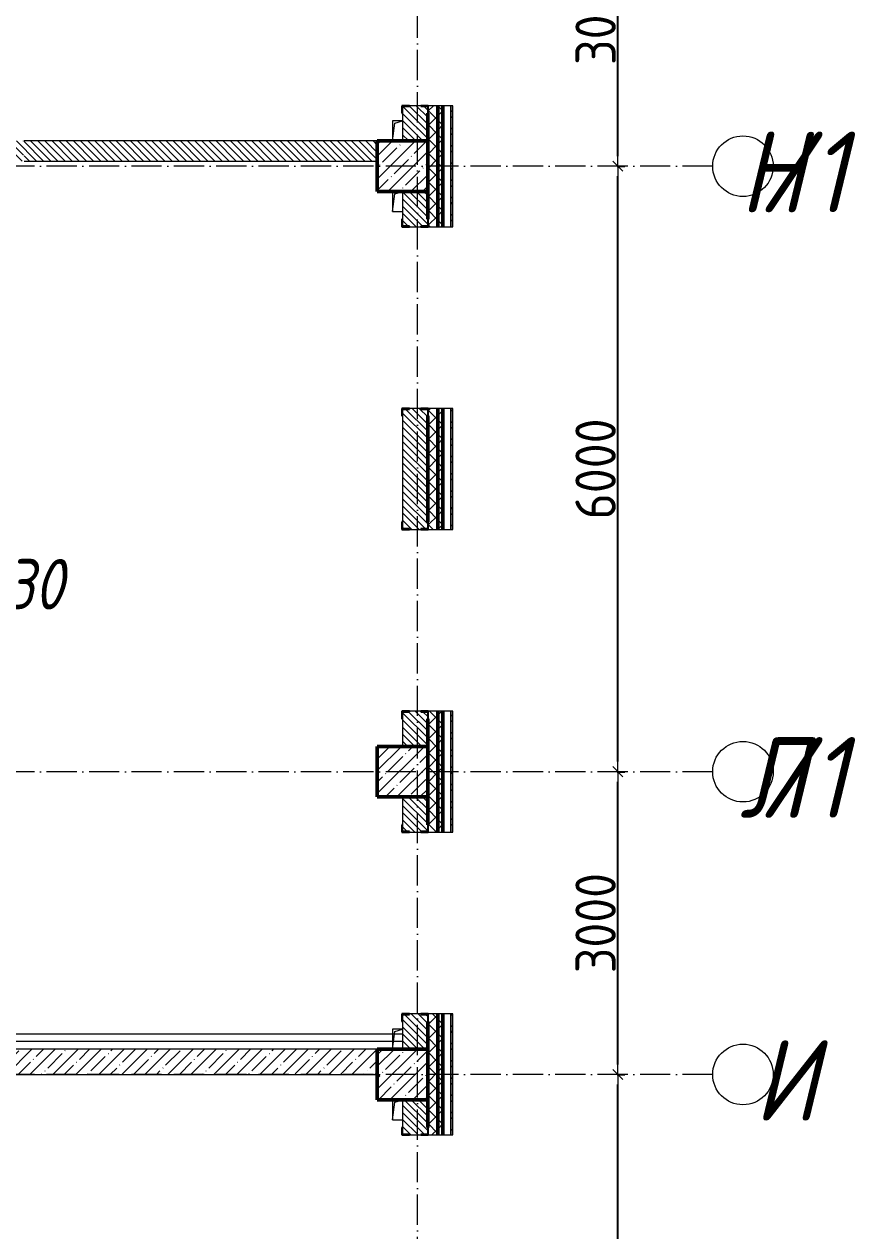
# Model space of a CAD drawing. Header units: millimetres. Extents: x -401725 to 250493, y 305116 to 802890.
# Drawn here: x 239679 to 247923, y 473797 to 485755 of the extents above; entities that cross this region are included whole.
import ezdxf

# ---------------------------------------------------------------- set-up
doc = ezdxf.new("R2010")
doc.units = ezdxf.units.MM
doc.linetypes.add('50_200_ШТРИХ_1Т_ш5_п1_п1_', pattern=[700, 500, -100, 0, -100])
for name, color, linetype, lineweight in [('A-____-____-DIMS', 7, 'Continuous', 9), ('A-DETL-____-OTLN-4', 7, 'Continuous', 18), ('A-GENM-____-MCUT', 7, 'Continuous', 25), ('A-GENM-____-OTLN', 7, 'Continuous', 9), ('A-GENM-____-OTLN-1', 7, 'Continuous', 25), ('A-WALL-____-MCUT-1', 7, 'Continuous', 9), ('A-WALL-____-MCUT-2', 7, 'Continuous', 50), ('A-WALL-____-MCUT-3', 7, 'Continuous', 9), ('A-WALL-____-PATT-1', 7, 'Continuous', 9), ('A-WALL-FNSH-MCUT-1', 7, 'Continuous', 9), ('S-COLS-____-MCUT', 7, 'Continuous', 50), ('S-COLS-____-OTLN', 7, 'Continuous', 9), ('S-GRID-____-IDEN', 7, 'Continuous', 9), ('S-GRID-____-OTLN-1', 7, '50_200_ШТРИХ_1Т_ш5_п1_п1_', 9), ('Марки помещений', 7, 'Continuous', 9)]:
    doc.layers.add(name, color=color, linetype=linetype, lineweight=lineweight)
doc.styles.add('ISOCPEUR_I', font='isocpeui.ttf', dxfattribs={"width": 0.9, "height": 2.5})
doc.styles.add('ISOCPEUR_I_2', font='isocpeui.ttf', dxfattribs={"width": 0.85, "height": 2.3})
doc.styles.add('СПДС', font='isocpeur.ttf', dxfattribs={"width": 0.9})
doc.dimstyles.new('Размера А3', dxfattribs={"dimtxt": 200, "dimasz": 100, "dimexe": 70, "dimexo": 100, "dimgap": 20, "dimtad": 1, "dimdec": 0, "dimrnd": 10, "dimzin": 0, "dimdsep": 46, "dimtxsty": 'СПДС', "dimblk": 'ARROWHEAD_6', "dimcen": 1, "dimclrd": 256, "dimclre": 256, "dimclrt": 256, "dimazin": 0, "dimtfac": 1, "dimtdec": 0, "dimtmove": 2, "dimatfit": 3, "dimfxl": 1, "dimtolj": 1, "dimtzin": 0, "dimarcsym": 0})
pattern_1 = [(135, (142429.057, 459015.94), (-35.35534, -35.35534), [])]
pattern_2 = [(45, (142429.06, 459015.94), (-70.71068, 70.71068), []), (135, (142429.06, 459015.94), (-70.71068, -70.71068), [])]

# ---------------------------------------------------------------- blocks, each defined once
blk = doc.blocks.new('BSC_Колонна _Прямоугольная - 500х500-V29-АР1_План отверстий 3 этажа в осях 1-64_А-ГГ')
at = {"layer": 'S-COLS-____-OTLN'}
h = blk.add_hatch(dxfattribs=at)
h.set_pattern_fill('FP_66', color=256, style=0, pattern_type=2)
h.set_pattern_definition([(45, (-101000, -16331.04), (-114.04925, 114.04925), []), (45, (-100885.95, -16331.04), (-114.04925, 114.04925), [201.613, -40.323, 3.353, -36.97])])
h.paths.add_polyline_path([(-250, -250), (250, -250), (250, 250), (-250, 250), (-250, -116)], flags=0)
at = {"layer": 'S-COLS-____-MCUT'}
for p, q in [((250, 250), (-250, 250)), ((-250, 250), (-250, -250)), ((250, -250), (250, 250)), ((-250, -250), (250, -250))]:
    blk.add_line(p, q, dxfattribs=at)
blk = doc.blocks.new('BSC_Колонна _Прямоугольная - 500х500-V31-АР1_План отверстий 3 этажа в осях 1-64_А-ГГ')
at = {"layer": 'S-COLS-____-OTLN'}
h = blk.add_hatch(dxfattribs=at)
h.set_pattern_fill('FP_68', color=256, style=0, pattern_type=2)
h.set_pattern_definition([(45, (-101000, -25331.04), (-114.04925, 114.04925), []), (45, (-100885.95, -25331.04), (-114.04925, 114.04925), [201.613, -40.323, 3.353, -36.97])])
h.paths.add_polyline_path([(-250, -250), (250, -250), (250, 250), (-250, 250)], flags=0)
at = {"layer": 'S-COLS-____-MCUT'}
for p, q in [((250, 250), (-250, 250)), ((-250, 250), (-250, -250)), ((250, -250), (250, 250)), ((-250, -250), (250, -250))]:
    blk.add_line(p, q, dxfattribs=at)
blk = doc.blocks.new('BSC_Колонна _Прямоугольная - 500х500-V37-АР1_План отверстий 3 этажа в осях 1-64_А-ГГ')
at = {"layer": 'S-COLS-____-OTLN'}
h = blk.add_hatch(dxfattribs=at)
h.set_pattern_fill('FP_74', color=256, style=0, pattern_type=2)
h.set_pattern_definition([(45, (-101000, -19331.04), (-114.04925, 114.04925), []), (45, (-100885.95, -19331.04), (-114.04925, 114.04925), [201.613, -40.323, 3.353, -36.97])])
h.paths.add_polyline_path([(-250, -250), (250, -250), (250, 250), (-250, 250)], flags=0)
at = {"layer": 'S-COLS-____-MCUT'}
for p, q in [((250, 250), (-250, 250)), ((-250, 250), (-250, -250)), ((250, -250), (250, 250)), ((-250, -250), (250, -250))]:
    blk.add_line(p, q, dxfattribs=at)
blk = doc.blocks.new('Фахверк_СКБ_Уголок - 250_2700-27497298-АР1_План отверстий 3 этажа в осях 1-64_А-ГГ')
at = {"layer": 'A-GENM-____-MCUT'}
for p, q in [((200, 181), (125, 181)), ((125, 181), (125, 106)), ((131, 106), (131, 175)), ((131, 175), (200, 175)), ((200, 175), (200, 181)), ((125, 106), (131, 106)), ((131, -6), (125, -6)), ((125, -6), (125, -81)), ((125, -81), (200, -81)), ((131, -75), (131, -6)), ((200, -75), (131, -75)), ((200, -81), (200, -75))]:
    blk.add_line(p, q, dxfattribs=at)
blk = doc.blocks.new('AR_Отверстие прямоугольное _в плите_ - AR_Отверстие прямоугольное _в плите_-V178-АР1_План отверстий 3 этажа в осях 1-64_А-ГГ')
at = {"layer": 'A-GENM-____-OTLN'}
for p, q in [((-50, 100), (-50, -100)), ((-50, -100), (-25, 75)), ((-25, 75), (50, 100)), ((-50, -100), (50, -100))]:
    blk.add_line(p, q, dxfattribs=at)
blk = doc.blocks.new('AR_Отверстие прямоугольное _в плите_ - AR_Отверстие прямоугольное _в плите_-V179-АР1_План отверстий 3 этажа в осях 1-64_А-ГГ')
at = {"layer": 'A-GENM-____-OTLN'}
for p, q in [((50, 100), (-50, 100)), ((-50, 100), (-50, -100)), ((-50, -100), (-25, 75)), ((-25, 75), (50, 100))]:
    blk.add_line(p, q, dxfattribs=at)
blk = doc.blocks.new('Ось сетки - Круг_Ø6_00__ISO-2_5_0_9K_-25732049-АР1_План отверстий 3 этажа в осях 1-64_А-ГГ')
at = {"layer": 'S-GRID-____-IDEN'}
blk.add_circle((0, 0), 3, dxfattribs=at)
blk = doc.blocks.new('ARROWHEAD_6')
at = {"color": 0, "linetype": 'Continuous'}
for p, q in [((0, 0), (-1, 0)), ((-0.5, -0.5), (0.5, 0.5))]:
    blk.add_line(p, q, dxfattribs=at)
blk = doc.blocks.new('*D2671')
at = {"layer": 'A-____-____-DIMS', "lineweight": -2, "transparency": 16777216}
for p, q in [((245557, 475347), (245633, 475347)), ((245563, 469447), (245563, 475247)), ((245557, 469347), (245633, 469347))]:
    blk.add_line(p, q, dxfattribs=at)
at = {"layer": 'Defpoints', "color": 0, "transparency": 16777216}
for p in [(245457, 475347), (245563, 475347), (245457, 469347)]:
    blk.add_point(p, dxfattribs=at)
at = {"layer": 'A-____-____-DIMS', "lineweight": -2, "transparency": 16777216, "xscale": 100, "yscale": 100, "zscale": 100}
for p, rotation in [((245563, 475347), 90), ((245563, 469347), 270)]:
    blk.add_blockref('ARROWHEAD_6', p, dxfattribs=dict(at, rotation=rotation))
at = {"layer": 'A-____-____-DIMS', "transparency": 16777216, "insert": (245343, 472347), "char_height": 400, "attachment_point": 5, "rotation": 90, "style": 'СПДС'}
blk.add_mtext('\\A1;6000', dxfattribs=at)
blk = doc.blocks.new('*D2672')
at = {"layer": 'A-____-____-DIMS', "lineweight": -2, "transparency": 16777216}
for p, q in [((245557, 478347), (245633, 478347)), ((245563, 475447), (245563, 478247)), ((245557, 475347), (245633, 475347))]:
    blk.add_line(p, q, dxfattribs=at)
at = {"layer": 'Defpoints', "color": 0, "transparency": 16777216}
for p in [(245457, 478347), (245563, 478347), (245457, 475347)]:
    blk.add_point(p, dxfattribs=at)
at = {"layer": 'A-____-____-DIMS', "lineweight": -2, "transparency": 16777216, "xscale": 100, "yscale": 100, "zscale": 100}
for p, rotation in [((245563, 478347), 90), ((245563, 475347), 270)]:
    blk.add_blockref('ARROWHEAD_6', p, dxfattribs=dict(at, rotation=rotation))
at = {"layer": 'A-____-____-DIMS', "transparency": 16777216, "insert": (245343, 476847), "char_height": 400, "attachment_point": 5, "rotation": 90, "style": 'СПДС'}
blk.add_mtext('\\A1;3000', dxfattribs=at)
blk = doc.blocks.new('*D2673')
at = {"layer": 'A-____-____-DIMS', "lineweight": -2, "transparency": 16777216}
for p, q in [((245557, 484347), (245633, 484347)), ((245563, 478447), (245563, 484247)), ((245557, 478347), (245633, 478347))]:
    blk.add_line(p, q, dxfattribs=at)
at = {"layer": 'Defpoints', "color": 0, "transparency": 16777216}
for p in [(245457, 484347), (245563, 484347), (245457, 478347)]:
    blk.add_point(p, dxfattribs=at)
at = {"layer": 'A-____-____-DIMS', "lineweight": -2, "transparency": 16777216, "xscale": 100, "yscale": 100, "zscale": 100}
for p, rotation in [((245563, 484347), 90), ((245563, 478347), 270)]:
    blk.add_blockref('ARROWHEAD_6', p, dxfattribs=dict(at, rotation=rotation))
at = {"layer": 'A-____-____-DIMS', "transparency": 16777216, "insert": (245343, 481347), "char_height": 400, "attachment_point": 5, "rotation": 90, "style": 'СПДС'}
blk.add_mtext('\\A1;6000', dxfattribs=at)
blk = doc.blocks.new('*D2674')
at = {"layer": 'A-____-____-DIMS', "lineweight": -2, "transparency": 16777216}
for p, q in [((245557, 487347), (245633, 487347)), ((245563, 484447), (245563, 487247)), ((245557, 484347), (245633, 484347))]:
    blk.add_line(p, q, dxfattribs=at)
at = {"layer": 'Defpoints', "color": 0, "transparency": 16777216}
for p in [(245457, 487347), (245563, 487347), (245457, 484347)]:
    blk.add_point(p, dxfattribs=at)
at = {"layer": 'A-____-____-DIMS', "lineweight": -2, "transparency": 16777216, "xscale": 100, "yscale": 100, "zscale": 100}
for p, rotation in [((245563, 487347), 90), ((245563, 484347), 270)]:
    blk.add_blockref('ARROWHEAD_6', p, dxfattribs=dict(at, rotation=rotation))
at = {"layer": 'A-____-____-DIMS', "transparency": 16777216, "insert": (245343, 485847), "char_height": 400, "attachment_point": 5, "rotation": 90, "style": 'СПДС'}
blk.add_mtext('\\A1;3000', dxfattribs=at)

msp = doc.modelspace()

# ---------------------------------------------------------------- hatches: boundary and pattern name
at = {"layer": 'A-WALL-____-PATT-1'}
h = msp.add_hatch(dxfattribs=at)
h.set_pattern_fill('FP_1', color=256, style=0, pattern_type=2)
h.set_pattern_definition(pattern_2)
h.paths.add_polyline_path([(243779.0567, 456996.983), (243779.0567, 457946.983), (243685.0567, 457946.983), (243685.0567, 457871.983), (243679.0567, 457871.983), (243679.0567, 456996.983)], flags=0)
h.paths.add_polyline_path([(243685.0567, 459746.983), (243779.0567, 459746.983), (243779.0567, 460946.983), (243685.0567, 460946.983), (243685.0567, 460871.983), (243679.0567, 460871.983), (243679.0567, 459821.983), (243685.0567, 459821.983), (243685.0567, 459749.9943)], flags=0)
h.paths.add_polyline_path([(243779.0567, 462746.983), (243779.0567, 463946.983), (243685.0567, 463946.983), (243685.0567, 463871.983), (243679.0567, 463871.983), (243679.0567, 462821.983), (243685.0567, 462821.983), (243685.0567, 462746.983)], flags=0)
h.paths.add_polyline_path([(243779.0567, 465746.983), (243779.0567, 466946.983), (243685.0567, 466946.983), (243685.0567, 466871.983), (243679.0567, 466871.983), (243679.0567, 465821.983), (243685.0567, 465821.983), (243685.0567, 465746.983)], flags=0)
h.paths.add_polyline_path([(243685.0567, 468746.983), (243779.0567, 468746.983), (243779.0567, 469946.983), (243685.0567, 469946.983), (243685.0567, 469871.983), (243679.0567, 469871.983), (243679.0567, 468821.983), (243685.0567, 468821.983), (243685.0567, 468752.983)], flags=0)
h.paths.add_polyline_path([(243685.0567, 474746.983), (243779.0567, 474746.983), (243779.0567, 475946.983), (243685.0567, 475946.983), (243685.0567, 475871.983), (243679.0567, 475871.983), (243679.0567, 474821.983), (243685.0567, 474821.983), (243685.0567, 474752.983)], flags=0)
h.paths.add_polyline_path([(243685.0567, 477746.983), (243779.0567, 477746.983), (243779.0567, 478946.983), (243685.0567, 478946.983), (243685.0567, 478871.983), (243679.0567, 478871.983), (243679.0567, 477821.983), (243685.0567, 477821.983), (243685.0567, 477752.983)], flags=0)
h.paths.add_polyline_path([(243779.0567, 480746.983), (243779.0567, 481946.983), (243685.0567, 481946.983), (243685.0567, 481871.983), (243679.0567, 481871.983), (243679.0567, 480821.983), (243685.0567, 480821.983), (243685.0567, 480746.983)], flags=0)
h.paths.add_polyline_path([(243685.0567, 483746.983), (243779.0567, 483746.983), (243779.0567, 484946.983), (243685.0567, 484946.983), (243685.0567, 484871.983), (243679.0567, 484871.983), (243679.0567, 483821.983), (243685.0567, 483821.983), (243685.0567, 483752.983)], flags=0)
h.paths.add_polyline_path([(243779.0567, 486746.983), (243779.0567, 487946.983), (243685.0567, 487946.983), (243685.0567, 487871.983), (243679.0567, 487871.983), (243679.0567, 486821.983), (243685.0567, 486821.983), (243685.0567, 486746.983)], flags=0)
h.paths.add_polyline_path([(243779.0567, 492746.983), (243779.0567, 493946.983), (243685.0567, 493946.983), (243685.0567, 493871.983), (243679.0567, 493871.983), (243679.0567, 492821.983), (243685.0567, 492821.983), (243685.0567, 492746.983)], flags=0)
h.paths.add_polyline_path([(243685.0567, 495746.983), (243779.0567, 495746.983), (243779.0567, 496946.983), (243685.0567, 496946.983), (243685.0567, 496871.983), (243679.0567, 496871.983), (243679.0567, 495821.983), (243685.0567, 495821.983), (243685.0567, 495752.983)], flags=0)
h.paths.add_polyline_path([(243779.0567, 498746.983), (243779.0567, 499946.983), (243685.0567, 499946.983), (243685.0567, 499871.983), (243679.0567, 499871.983), (243679.0567, 498821.983), (243685.0567, 498821.983), (243685.0567, 498746.983)], flags=0)
h.paths.add_polyline_path([(243779.0567, 504746.983), (243779.0567, 505811.983), (243679.0567, 505811.983), (243679.0567, 504821.983), (243685.0567, 504821.983), (243685.0567, 504746.983)], flags=0)
h = msp.add_hatch(dxfattribs=at)
h.set_pattern_fill('FP_1', color=256, style=0, pattern_type=2)
h.set_pattern_definition(pattern_2)
h.paths.add_polyline_path([(243779.0567, 456946.983), (243829.0567, 456946.983), (243829.0567, 457946.983), (243779.0567, 457946.983), (243779.0567, 456996.983)], flags=0)
h.paths.add_polyline_path([(243779.0567, 459746.983), (243829.0567, 459746.983), (243829.0567, 460946.983), (243779.0567, 460946.983), (243779.0567, 459749.9943)], flags=0)
h.paths.add_polyline_path([(243829.0567, 462746.983), (243829.0567, 463946.983), (243779.0567, 463946.983), (243779.0567, 462746.983)], flags=0)
h.paths.add_polyline_path([(243829.0567, 465746.983), (243829.0567, 466946.983), (243779.0567, 466946.983), (243779.0567, 465746.983)], flags=0)
h.paths.add_polyline_path([(243779.0567, 468746.983), (243829.0567, 468746.983), (243829.0567, 469946.983), (243779.0567, 469946.983), (243779.0567, 469210.3284)], flags=0)
h.paths.add_polyline_path([(243779.0567, 474746.983), (243829.0567, 474746.983), (243829.0567, 475946.983), (243779.0567, 475946.983), (243779.0567, 475230.541)], flags=0)
h.paths.add_polyline_path([(243829.0567, 477746.983), (243829.0567, 478946.983), (243779.0567, 478946.983), (243779.0567, 477746.983)], flags=0)
h.paths.add_polyline_path([(243829.0567, 480746.983), (243829.0567, 481946.983), (243779.0567, 481946.983), (243779.0567, 480746.983)], flags=0)
h.paths.add_polyline_path([(243779.0567, 483746.983), (243829.0567, 483746.983), (243829.0567, 484946.983), (243779.0567, 484946.983), (243779.0567, 483830.8448)], flags=0)
h.paths.add_polyline_path([(243779.0567, 486746.983), (243829.0567, 486746.983), (243829.0567, 487946.983), (243779.0567, 487946.983), (243779.0567, 487270.9663)], flags=0)
h.paths.add_polyline_path([(243779.0567, 492746.983), (243829.0567, 492746.983), (243829.0567, 493946.983), (243779.0567, 493946.983), (243779.0567, 493291.1789)], flags=0)
h.paths.add_polyline_path([(243829.0567, 495746.983), (243829.0567, 496946.983), (243779.0567, 496946.983), (243779.0567, 495746.983)], flags=0)
h.paths.add_polyline_path([(243779.0567, 498746.983), (243829.0567, 498746.983), (243829.0567, 499946.983), (243779.0567, 499946.983), (243779.0567, 499311.3916)], flags=0)
h.paths.add_polyline_path([(243779.0567, 504746.983), (243829.0567, 504746.983), (243829.0567, 505811.983), (243779.0567, 505811.983), (243779.0567, 505331.6042)], flags=0)
h = msp.add_hatch(dxfattribs=at)
h.set_pattern_fill('FP_3', color=256, style=0, pattern_type=2)
h.set_pattern_definition([(45, (142429.06, 459015.94), (-85.53659, 85.53659), []), (45, (142486.08, 459015.94), (-85.53659, 85.53659), [])])
h.paths.add_polyline_path([(243909.0567, 456846.983), (243929.0567, 456846.983), (243929.0567, 457946.983), (243909.0567, 457946.983), (243909.0567, 456866.983)], flags=0)
h.paths.add_polyline_path([(243929.0567, 459746.983), (243929.0567, 460946.983), (243909.0567, 460946.983), (243909.0567, 459746.983)], flags=0)
h.paths.add_polyline_path([(243909.0567, 462746.983), (243929.0567, 462746.983), (243929.0567, 463946.983), (243909.0567, 463946.983), (243909.0567, 463190.1158)], flags=0)
h.paths.add_polyline_path([(243909.0567, 465746.983), (243929.0567, 465746.983), (243929.0567, 466946.983), (243909.0567, 466946.983), (243909.0567, 465770.2069)], flags=0)
h.paths.add_polyline_path([(243929.0567, 468746.983), (243929.0567, 469946.983), (243909.0567, 469946.983), (243909.0567, 468746.983)], flags=0)
h.paths.add_polyline_path([(243929.0567, 474746.983), (243929.0567, 475946.983), (243909.0567, 475946.983), (243909.0567, 474746.983)], flags=0)
h.paths.add_polyline_path([(243929.0567, 477746.983), (243929.0567, 478946.983), (243909.0567, 478946.983), (243909.0567, 477746.983)], flags=0)
h.paths.add_polyline_path([(243929.0567, 480746.983), (243929.0567, 481946.983), (243909.0567, 481946.983), (243909.0567, 480746.983)], flags=0)
h.paths.add_polyline_path([(243909.0567, 483746.983), (243929.0567, 483746.983), (243929.0567, 484946.983), (243909.0567, 484946.983), (243909.0567, 483830.8448)], flags=0)
h.paths.add_polyline_path([(243929.0567, 486746.983), (243929.0567, 487946.983), (243909.0567, 487946.983), (243909.0567, 486746.983)], flags=0)
h.paths.add_polyline_path([(243929.0567, 492746.983), (243929.0567, 493946.983), (243909.0567, 493946.983), (243909.0567, 492746.983)], flags=0)
h.paths.add_polyline_path([(243909.0567, 495746.983), (243929.0567, 495746.983), (243929.0567, 496946.983), (243909.0567, 496946.983), (243909.0567, 495871.2701)], flags=0)
h.paths.add_polyline_path([(243929.0567, 498746.983), (243929.0567, 499946.983), (243909.0567, 499946.983), (243909.0567, 498746.983)], flags=0)
h.paths.add_polyline_path([(243929.0567, 504746.983), (243929.0567, 505811.983), (243909.0567, 505811.983), (243909.0567, 504746.983)], flags=0)
h = msp.add_hatch(dxfattribs=at)
h.set_pattern_fill('FP_6', color=256, style=0, pattern_type=2)
h.set_pattern_definition(pattern_1)
h.paths.add_polyline_path([(243429.0567, 484596.983), (243679.0567, 484596.983), (243679.0567, 484940.983), (243610.0567, 484940.983), (243610.0567, 484946.983), (243498.0567, 484946.983), (243498.0567, 484940.983), (243429.0567, 484940.983), (243429.0567, 484690.8752)], flags=0)
h.paths.add_polyline_path([(243610.0567, 486746.983), (243610.0567, 486752.983), (243679.0567, 486752.983), (243679.0567, 487096.983), (243429.0567, 487096.983), (243429.0567, 486752.983), (243498.0567, 486752.983), (243498.0567, 486746.983)], flags=0)
h = msp.add_hatch(dxfattribs=at)
h.set_pattern_fill('FP_6', color=256, style=0, pattern_type=2)
h.set_pattern_definition(pattern_1)
h.paths.add_polyline_path([(243179.0567, 484396.983), (243179.0567, 484596.983), (239679.0567, 484596.983), (239679.0567, 484527.983), (239673.0567, 484527.983), (239673.0567, 484596.983), (236179.0567, 484596.983), (236179.0567, 484396.983), (239673.0567, 484396.983), (239673.0567, 484465.983), (239679.0567, 484465.983), (239679.0567, 484396.983), (243160.8442, 484396.983)], flags=0)
h = msp.add_hatch(dxfattribs=at)
h.set_pattern_fill('FP_6', color=256, style=0, pattern_type=2)
h.set_pattern_definition(pattern_1)
h.paths.add_polyline_path([(243679.0567, 478596.983), (243679.0567, 478940.983), (243610.0567, 478940.983), (243610.0567, 478946.983), (243498.0567, 478946.983), (243498.0567, 478940.983), (243429.0567, 478940.983), (243429.0567, 478596.983)], flags=0)
h.paths.add_polyline_path([(243610.0567, 480746.983), (243610.0567, 480752.983), (243679.0567, 480752.983), (243679.0567, 481940.983), (243610.0567, 481940.983), (243610.0567, 481946.983), (243498.0567, 481946.983), (243498.0567, 481940.983), (243429.0567, 481940.983), (243429.0567, 480752.983), (243498.0567, 480752.983), (243498.0567, 480746.983)], flags=0)
h.paths.add_polyline_path([(243498.0567, 483746.983), (243610.0567, 483746.983), (243610.0567, 483752.983), (243679.0567, 483752.983), (243679.0567, 484096.983), (243429.0567, 484096.983), (243429.0567, 483752.983), (243498.0567, 483752.983)], flags=0)
h = msp.add_hatch(dxfattribs=at)
h.set_pattern_fill('FP_6', color=256, style=0, pattern_type=2)
h.set_pattern_definition(pattern_1)
h.paths.add_polyline_path([(243610.0567, 475596.983), (243679.0567, 475596.983), (243679.0567, 475940.983), (243610.0567, 475940.983), (243610.0567, 475946.983), (243498.0567, 475946.983), (243498.0567, 475940.983), (243429.0567, 475940.983), (243429.0567, 475596.983)], flags=0)
h.paths.add_polyline_path([(243610.0567, 477746.983), (243610.0567, 477752.983), (243679.0567, 477752.983), (243679.0567, 478096.983), (243429.0567, 478096.983), (243429.0567, 477752.983), (243498.0567, 477752.983), (243498.0567, 477746.983)], flags=0)
h = msp.add_hatch(dxfattribs=at)
h.set_pattern_fill('FP_38', color=256, style=0, pattern_type=2)
h.set_pattern_definition([(45, (142429.06, 459015.94), (-114.04925, 114.04925), []), (45, (142543.1, 459015.94), (-114.04925, 114.04925), [201.612, -40.322, 3.353, -36.97])])
h.paths.add_polyline_path([(243179.0567, 475346.983), (243179.0567, 475596.983), (236179.0567, 475596.983), (236179.0567, 475346.983), (243160.8442, 475346.983)], flags=0)
h = msp.add_hatch(dxfattribs=at)
h.set_pattern_fill('FP_6', color=256, style=0, pattern_type=2)
h.set_pattern_definition(pattern_1)
h.paths.add_polyline_path([(243679.0567, 469596.983), (243679.0567, 469940.983), (243610.0567, 469940.983), (243610.0567, 469946.983), (243498.0567, 469946.983), (243498.0567, 469940.983), (243429.0567, 469940.983), (243429.0567, 469596.983), (243610.0567, 469596.983)], flags=0)
h.paths.add_polyline_path([(243610.0567, 474746.983), (243610.0567, 474752.983), (243679.0567, 474752.983), (243679.0567, 475096.983), (243429.0567, 475096.983), (243429.0567, 474752.983), (243498.0567, 474752.983), (243498.0567, 474746.983)], flags=0)

# ---------------------------------------------------------------- linework, layer by layer
at = {"layer": 'A-DETL-____-OTLN-4'}
for p, q in [((243429.0567, 475746.983), (235879.0567, 475746.983)), ((243429.0567, 475671.983), (235879.0567, 475671.983))]:
    msp.add_line(p, q, dxfattribs=at)
at = {"layer": 'A-WALL-____-MCUT-1'}
for p, q in [((243179.0567, 475596.983), (236179.0567, 475596.983)), ((236179.0567, 475346.983), (243179.0567, 475346.983))]:
    msp.add_line(p, q, dxfattribs=at)
at = {"layer": 'A-WALL-____-MCUT-2'}
for p, q in [((243779.0567, 483746.983), (243779.0567, 484946.983)), ((243829.0567, 483746.983), (243829.0567, 484946.983)), ((243679.0567, 484871.983), (243679.0567, 484596.983)), ((243679.0567, 484596.983), (243679.0567, 484871.983)), ((243679.0567, 484096.983), (243679.0567, 483821.983)), ((243679.0567, 483821.983), (243679.0567, 484096.983)), ((243779.0567, 480746.983), (243779.0567, 481946.983)), ((243829.0567, 480746.983), (243829.0567, 481946.983)), ((243679.0567, 481871.983), (243679.0567, 480821.983)), ((243679.0567, 480821.983), (243679.0567, 481871.983)), ((243779.0567, 477746.983), (243779.0567, 478946.983)), ((243829.0567, 477746.983), (243829.0567, 478946.983)), ((243679.0567, 478871.983), (243679.0567, 478596.983)), ((243679.0567, 478596.983), (243679.0567, 478871.983)), ((243679.0567, 478096.983), (243679.0567, 477821.983)), ((243679.0567, 477821.983), (243679.0567, 478096.983)), ((243779.0567, 474746.983), (243779.0567, 475946.983)), ((243829.0567, 474746.983), (243829.0567, 475946.983)), ((243679.0567, 475871.983), (243679.0567, 475596.983)), ((243679.0567, 475096.983), (243679.0567, 474821.983))]:
    msp.add_line(p, q, dxfattribs=at)
at = {"layer": 'A-WALL-____-MCUT-3'}
for p, q in [((243610.0567, 484946.983), (243498.0567, 484946.983)), ((243909.0567, 484946.983), (243685.0567, 484946.983)), ((243909.0567, 483746.983), (243909.0567, 484946.983)), ((243429.0567, 484871.983), (243429.0567, 484596.983)), ((243179.0567, 484596.983), (239679.0567, 484596.983)), ((239679.0567, 484396.983), (243179.0567, 484396.983)), ((243429.0567, 484096.983), (243429.0567, 483821.983)), ((243498.0567, 483746.983), (243610.0567, 483746.983)), ((243685.0567, 483746.983), (243909.0567, 483746.983)), ((243610.0567, 481946.983), (243498.0567, 481946.983)), ((243909.0567, 481946.983), (243685.0567, 481946.983)), ((243909.0567, 480746.983), (243909.0567, 481946.983)), ((243429.0567, 481871.983), (243429.0567, 480821.983)), ((243498.0567, 480746.983), (243610.0567, 480746.983)), ((243685.0567, 480746.983), (243909.0567, 480746.983)), ((243610.0567, 478946.983), (243498.0567, 478946.983)), ((243909.0567, 478946.983), (243685.0567, 478946.983)), ((243909.0567, 477746.983), (243909.0567, 478946.983)), ((243429.0567, 478871.983), (243429.0567, 478596.983)), ((243429.0567, 478096.983), (243429.0567, 477821.983)), ((243498.0567, 477746.983), (243610.0567, 477746.983)), ((243685.0567, 477746.983), (243909.0567, 477746.983)), ((243610.0567, 475946.983), (243498.0567, 475946.983)), ((243909.0567, 475946.983), (243685.0567, 475946.983)), ((243909.0567, 474746.983), (243909.0567, 475946.983)), ((243429.0567, 475871.983), (243429.0567, 475596.983)), ((243429.0567, 475096.983), (243429.0567, 474821.983)), ((243498.0567, 474746.983), (243610.0567, 474746.983)), ((243685.0567, 474746.983), (243909.0567, 474746.983))]:
    msp.add_line(p, q, dxfattribs=at)
at = {"layer": 'A-WALL-FNSH-MCUT-1'}
for p, q in [((243929.0567, 484946.983), (243909.0567, 484946.983)), ((243909.0567, 484946.983), (243909.0567, 483746.983)), ((243929.0567, 483746.983), (243929.0567, 484946.983)), ((243909.0567, 483746.983), (243929.0567, 483746.983)), ((243929.0567, 481946.983), (243909.0567, 481946.983)), ((243909.0567, 481946.983), (243909.0567, 480746.983)), ((243929.0567, 480746.983), (243929.0567, 481946.983)), ((243909.0567, 480746.983), (243929.0567, 480746.983)), ((243929.0567, 478946.983), (243909.0567, 478946.983)), ((243909.0567, 478946.983), (243909.0567, 477746.983)), ((243929.0567, 477746.983), (243929.0567, 478946.983)), ((243909.0567, 477746.983), (243929.0567, 477746.983)), ((243929.0567, 475946.983), (243909.0567, 475946.983)), ((243909.0567, 475946.983), (243909.0567, 474746.983)), ((243929.0567, 474746.983), (243929.0567, 475946.983)), ((243909.0567, 474746.983), (243929.0567, 474746.983))]:
    msp.add_line(p, q, dxfattribs=at)
at = {"layer": 'S-GRID-____-OTLN-1', "color": 251, "ltscale": 0.6, "true_color": 0x636466}
for p, q in [((243579.0567, 454533.3346), (243579.0567, 508896.9006)), ((246503.4633, 484346.983), (235450.3211, 484346.983)), ((246503.4633, 478346.983), (235450.3211, 478346.983)), ((246503.4633, 475346.983), (209755.8272, 475346.983))]:
    msp.add_line(p, q, dxfattribs=at)

# ---------------------------------------------------------------- block references
at = {"layer": 'A-GENM-____-OTLN'}
for name, p in [('AR_Отверстие прямоугольное _в плите_ - AR_Отверстие прямоугольное _в плите_-V179-АР1_План отверстий 3 этажа в осях 1-64_А-ГГ', (243379.0567, 484696.983)), ('AR_Отверстие прямоугольное _в плите_ - AR_Отверстие прямоугольное _в плите_-V178-АР1_План отверстий 3 этажа в осях 1-64_А-ГГ', (243379.0567, 483996.983)), ('AR_Отверстие прямоугольное _в плите_ - AR_Отверстие прямоугольное _в плите_-V179-АР1_План отверстий 3 этажа в осях 1-64_А-ГГ', (243379.0567, 475696.983)), ('AR_Отверстие прямоугольное _в плите_ - AR_Отверстие прямоугольное _в плите_-V178-АР1_План отверстий 3 этажа в осях 1-64_А-ГГ', (243379.0567, 474996.983))]:
    msp.add_blockref(name, p, dxfattribs=at)
at = {"layer": 'A-GENM-____-OTLN-1'}
for p, rotation in [((243504.0567, 485071.983), 269.9999999999999), ((243604.0567, 483621.983), 89.9999999999999), ((243504.0567, 482071.983), 269.9999999999999), ((243604.0567, 480621.983), 89.99999999999993), ((243504.0567, 479071.983), 269.9999999999999), ((243604.0567, 477621.983), 89.9999999999999), ((243504.0567, 476071.983), 269.9999999999999), ((243604.0567, 474621.983), 89.9999999999999)]:
    msp.add_blockref('Фахверк_СКБ_Уголок - 250_2700-27497298-АР1_План отверстий 3 этажа в осях 1-64_А-ГГ', p, dxfattribs=dict(at, rotation=rotation))
at = {"layer": 'S-COLS-____-OTLN'}
for name, p in [('BSC_Колонна _Прямоугольная - 500х500-V31-АР1_План отверстий 3 этажа в осях 1-64_А-ГГ', (243429.0567, 484346.983)), ('BSC_Колонна _Прямоугольная - 500х500-V37-АР1_План отверстий 3 этажа в осях 1-64_А-ГГ', (243429.0567, 478346.983)), ('BSC_Колонна _Прямоугольная - 500х500-V29-АР1_План отверстий 3 этажа в осях 1-64_А-ГГ', (243429.0567, 475346.983))]:
    msp.add_blockref(name, p, dxfattribs=at)
at = {"layer": 'S-GRID-____-IDEN', "xscale": 99.99999999999993, "yscale": 99.99999999999993, "zscale": 99.99999999999993}
for p, rotation in [((246803.4633, 484346.983), 89.9999999999998), ((246803.4633, 478346.983), 89.99999999999982), ((246803.4633, 475346.983), 89.99999999999982)]:
    msp.add_blockref('Ось сетки - Круг_Ø6_00__ISO-2_5_0_9K_-25732049-АР1_План отверстий 3 этажа в осях 1-64_А-ГГ', p, dxfattribs=dict(at, rotation=rotation))

# ---------------------------------------------------------------- texts
at = {"layer": 'S-GRID-____-IDEN', "char_height": 800, "attachment_point": 1, "style": 'ISOCPEUR_I'}
for s, insert, width in [('\\fISOCPEUR|b0|i1|c204|p34|;\\W.9;Н', (246769.658, 484690.3125), 223.670812), ('/1', (246954.2049, 484690.3125), 346.329), ('\\fISOCPEUR|b0|i1|c204|p34|;\\W.9;Л', (246769.658, 478690.3125), 223.670812), ('/1', (246954.2049, 478690.3125), 346.329), ('\\fISOCPEUR|b0|i1|c204|p34|;\\W.9;И', (246912.308, 475690.3125), 223.670812)]:
    msp.add_mtext(s, dxfattribs=dict(at, insert=insert, width=width))
at = {"layer": 'Марки помещений', "insert": (238763.1763, 480455.0969), "char_height": 500, "width": 785.65375, "attachment_point": 1, "style": 'ISOCPEUR_I_2'}
msp.add_mtext('3.030', dxfattribs=at)

# ---------------------------------------------------------------- dimensions: what is measured, and where the dimension line sits
at = {"layer": 'A-____-____-DIMS'}
for base, p1, p2, picture, middle in [((245563.2982, 487346.983), (245457.2322, 484346.983), (245457.2322, 487346.983), '*D2674', (245343.2982, 485846.983)), ((245563.2982, 484346.983), (245457.2322, 478346.983), (245457.2322, 484346.983), '*D2673', (245343.2982, 481346.983)), ((245563.2982, 478346.983), (245457.2322, 475346.983), (245457.2322, 478346.983), '*D2672', (245343.2982, 476846.983)), ((245563.2982, 475346.983), (245457.2322, 469346.983), (245457.2322, 475346.983), '*D2671', (245343.2982, 472346.983))]:
    dim = msp.add_linear_dim(base=base, p1=p1, p2=p2, angle=90, dimstyle='Размера А3', override={"dimtxt": 400}, dxfattribs=at)
    dim.commit()
    dim.dimension.update_dxf_attribs({"geometry": picture, "text_midpoint": middle})

doc.saveas('drawing.dxf')
